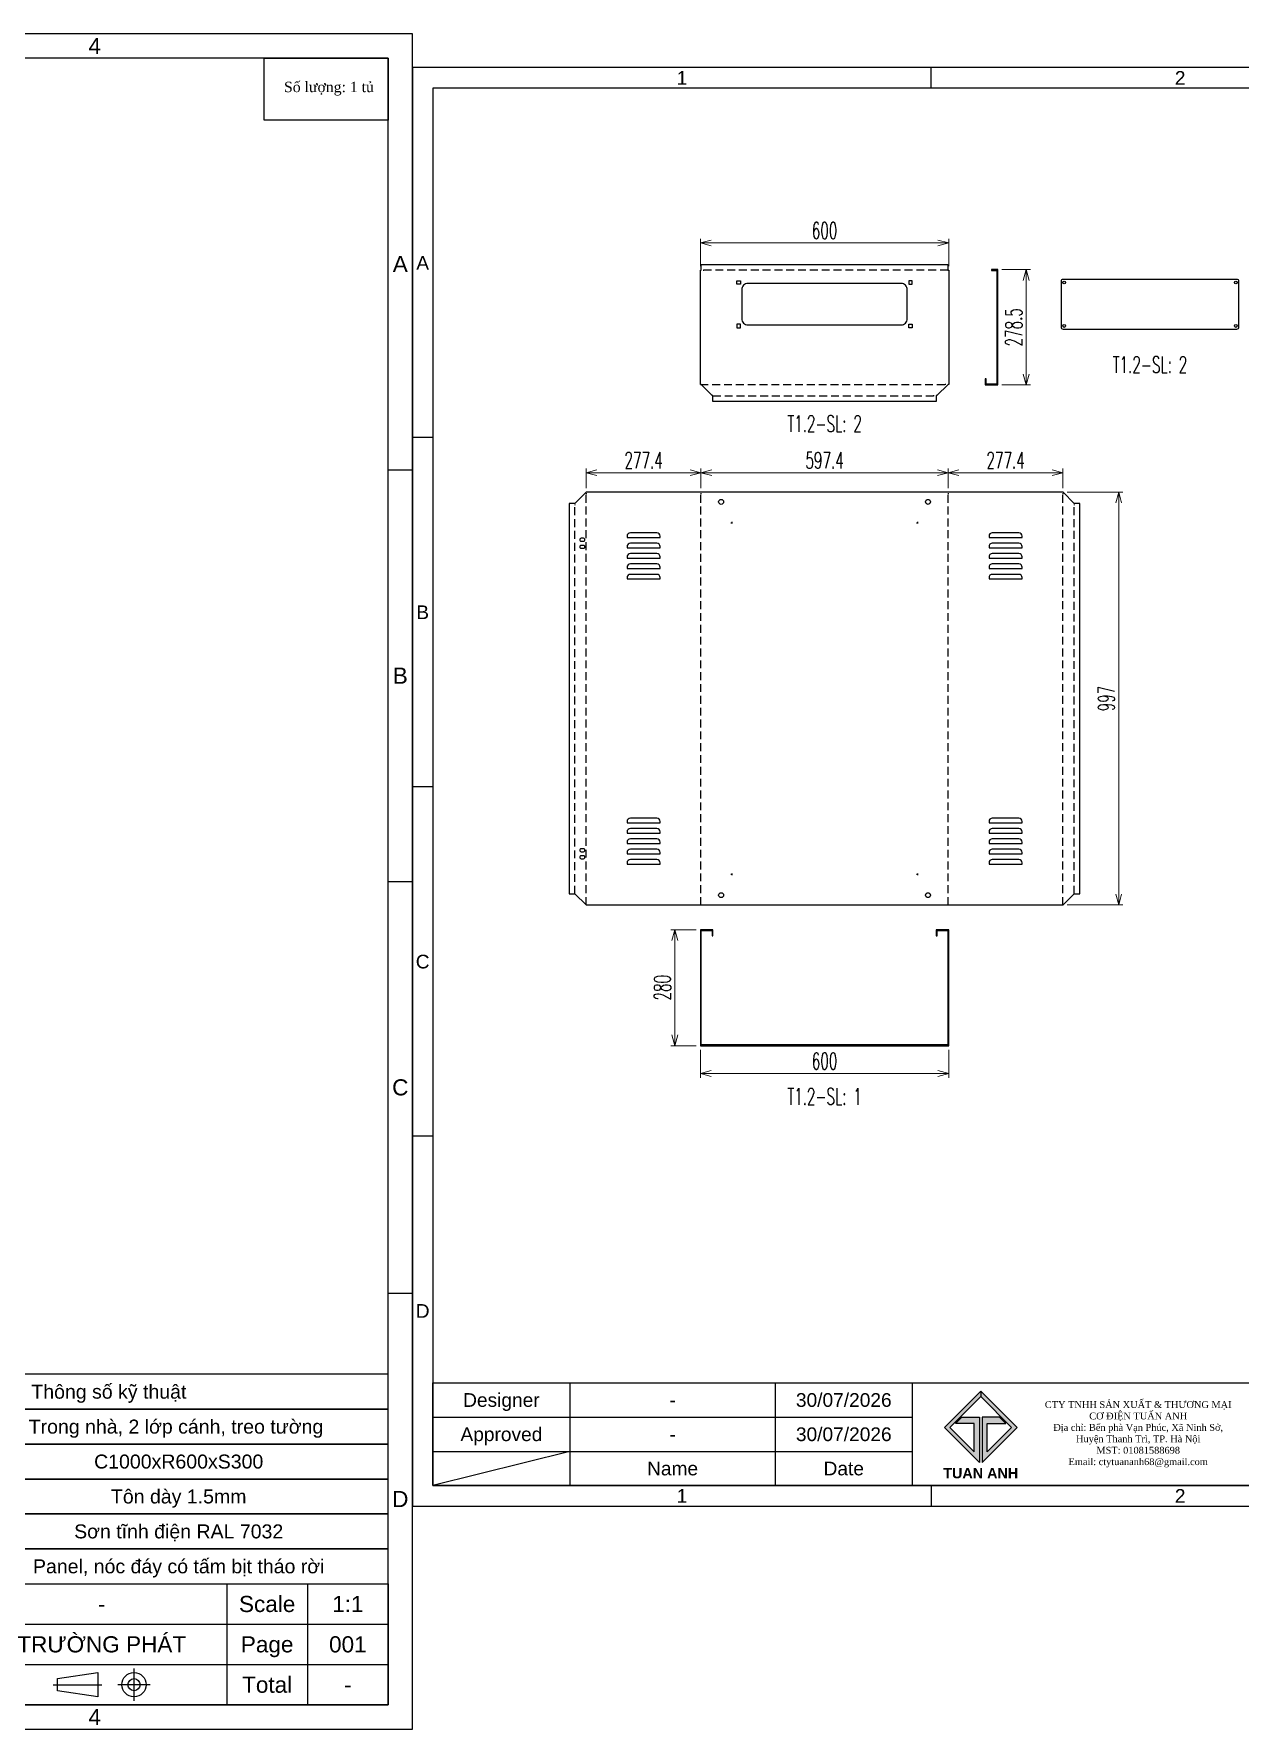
# Model space of a CAD drawing. Header units: millimetres. Extents: x 28713 to 59118, y -54378 to -19615.
# Drawn here: x 38750 to 41665, y -54378 to -50283 of the extents above; entities that cross this region are included whole.
import ezdxf
from ezdxf.enums import TextEntityAlignment as Align

# ---------------------------------------------------------------- set-up
doc = ezdxf.new("R2010")
doc.units = ezdxf.units.MM
doc.header["$LTSCALE"] = 3
doc.linetypes.add('HIDDEN', pattern=[9.525, 6.35, -3.175])
for name, color, linetype in [('1-EMC-ACESS', 4, 'Continuous'), ('@.HIDDEN', 8, 'HIDDEN'), ('@.TEXT', 7, 'Continuous'), ('@.VISIBLE', 7, 'Continuous')]:
    doc.layers.add(name, color=color, linetype=linetype)
doc.styles.add('Ann_w01', font='romans.shx', dxfattribs={"width": 0.6, "bigfont": 'chineset.shx'})
doc.styles.add('Arial', font='arial.ttf')
doc.dimstyles.new('Dim 01_SC20', dxfattribs={"dimscale": 20, "dimtxt": 2, "dimasz": 1.3, "dimexe": 0.5, "dimexo": 0.5, "dimgap": 0.5, "dimtad": 1, "dimdec": 1, "dimzin": 12, "dimdsep": 46, "dimtxsty": 'Ann_w01', "dimblk": 'OPEN30', "dimcen": 1.5, "dimclrd": 6, "dimclre": 6, "dimclrt": 3, "dimadec": 1, "dimazin": 3, "dimtm": 1e-09, "dimtfac": 1, "dimtdec": 1, "dimtix": 1, "dimtmove": 0, "dimatfit": 3, "dimldrblk": 'OPEN30', "dimfxl": 1, "dimtolj": 1, "dimlwd": 20, "dimlwe": 20, "dimarcsym": 0})

# ---------------------------------------------------------------- blocks, each defined once
blk = doc.blocks.new('Standard ISO')
at = {"color": 6}
for p, q in [((-6, 0), (0, 0)), ((6, 0), (2, 0)), ((4, -2), (4, 2))]:
    blk.add_line(p, q, dxfattribs=at)
blk.add_lwpolyline([(-0.5, 1.5), (-0.5, -1.5), (-5.5, -0.75), (-5.5, 0.75), (-0.5, 1.5)])
for radius in [1.5, 0.75]:
    blk.add_circle((4, 0), radius)
blk = doc.blocks.new('A$C4dbb82d6')
at = {"layer": '@.VISIBLE'}
h = blk.add_hatch(color=30, dxfattribs=at)
h.dxf.hatch_style = 1
h.paths.add_polyline_path([(0.21, 4.97), (3.62, 1.56), (3.62, 5.97), (1.92, 5.97), (1.3, 5.35), (3.12, 5.35), (3.12, 2.59), (0.74, 4.97), (3.75, 7.98), (3.75, 8.51)])
h = blk.add_hatch(color=150, dxfattribs=at)
h.dxf.hatch_style = 1
h.paths.add_polyline_path([(6.76, 4.97), (4.37, 2.59), (4.37, 5.35), (6.2, 5.35), (5.58, 5.97), (3.88, 5.97), (3.88, 1.56), (7.29, 4.97), (3.75, 8.51), (3.75, 7.98)])
at = {"layer": '@.VISIBLE', "color": 30}
blk.add_lwpolyline([(3.62, 5.97), (3.62, 1.56), (0.21, 4.97), (3.75, 8.51), (3.75, 7.98), (0.74, 4.97), (3.12, 2.59), (3.12, 5.35), (1.3, 5.35), (1.92, 5.97)], close=True, dxfattribs=at)
at = {"layer": '@.VISIBLE', "color": 150}
blk.add_lwpolyline([(3.88, 5.97), (3.88, 1.56), (7.29, 4.97), (3.75, 8.51), (3.75, 7.98), (6.76, 4.97), (4.37, 2.59), (4.37, 5.35), (6.2, 5.35), (5.58, 5.97)], close=True, dxfattribs=at)
at = {"layer": '@.VISIBLE', "color": 30, "insert": (3.75, 0.51), "char_height": 1, "attachment_point": 5, "style": 'Ann_w01'}
blk.add_mtext_dynamic_manual_height_columns('{\\fArial|b1|i0|c0|p34;\\W1;TUAN ANH}', width=7.5, gutter_width=49.6, heights=[0], dxfattribs=at)
blk = doc.blocks.new('KHUNG BAN VE (Made by Tung)')
at = {"layer": '@.VISIBLE', "color": 8}
for p, q in [((75.75, 207), (75.75, 210)), ((148.5, 207), (148.5, 210)), ((221.25, 207), (221.25, 210)), ((3, 156), (0, 156)), ((294, 156), (297, 156)), ((3, 105), (0, 105)), ((294, 105), (297, 105)), ((3, 54), (0, 54)), ((294, 54), (297, 54)), ((23, 18), (23, 3)), ((53, 18), (53, 3)), ((73, 18), (73, 3)), ((123, 18), (123, 3)), ((223, 18), (223, 3)), ((243, 18), (243, 3)), ((274, 18), (274, 3)), ((284, 18), (284, 3)), ((3, 13), (73, 13)), ((123, 13), (294, 13)), ((3, 8), (73, 8)), ((23, 8), (3, 3)), ((223, 8), (294, 8)), ((75.75, 3), (75.75, 0)), ((148.5, 3), (148.5, 0)), ((221.25, 3), (221.25, 0))]:
    blk.add_line(p, q, dxfattribs=at)
for points in [[(0, 0), (297, 0), (297, 210), (0, 210)], [(3, 3), (294, 3), (294, 207), (3, 207)], [(3, 18), (294, 18), (294, 3), (3, 3)]]:
    blk.add_lwpolyline(points, close=True, dxfattribs=at)
at = {"xscale": 1.5, "yscale": 1.5, "zscale": 1.5}
blk.add_blockref('A$C4dbb82d6', (77.375, 4.041), dxfattribs=at)
blk.add_blockref('Standard ISO', (258.5, 5.5))
at = {"layer": '@.TEXT', "color": 1, "style": 'Arial'}
for s, p in [('1', (39.375, 208.5)), ('2', (112.125, 208.5)), ('3', (184.875, 208.5)), ('4', (257.625, 208.5)), ('A', (1.5, 181.5)), ('A', (295.5, 181.5)), ('B', (1.5, 130.5)), ('B', (295.5, 130.5)), ('C', (1.5, 79.5)), ('C', (295.5, 79.5)), ('D', (1.5, 28.5)), ('D', (295.5, 28.5)), ('30/07/2026', (63, 15.5)), ('30/07/2026', (63, 10.5)), ('1', (39.375, 1.5)), ('2', (112.125, 1.5)), ('3', (184.875, 1.5)), ('4', (257.625, 1.5))]:
    blk.add_text(s, height=2, dxfattribs=at).set_placement(p, align=Align.MIDDLE_CENTER)
at = {"layer": '@.TEXT', "color": 2, "style": 'Arial'}
for s, p in [('Designer', (13, 15.5)), ('DRAWING NAME', (173, 15.5)), ('Project', (233, 15.5)), ('Scale', (279, 15.5)), ('Approved', (13, 10.5)), ('Customer', (233, 10.5)), ('Page', (279, 10.5)), ('Name', (38, 5.5)), ('Date', (63, 5.5)), ('Standard', (233, 5.5)), ('Total', (279, 5.5))]:
    blk.add_text(s, height=2, dxfattribs=at).set_placement(p, align=Align.MIDDLE_CENTER)
at = {"layer": '@.TEXT', "color": 1, "style": 'Arial'}
for tag, height, p in [('DESIGNER_NAME', 2, (38, 15.5)), ('PROJECT_CODE', 2, (258.5, 15.5)), ('SCALE', 2, (289, 15.5)), ('APPROVED_NAME', 2, (38, 10.5)), ('CUSTOMER_NAME', 2, (258.5, 10.5)), ('PAGE', 2, (289, 10.5)), ('DRAWING_NAME', 4, (173, 8)), ('TOTAL', 2, (289, 5.5))]:
    blk.add_attdef(tag, text='', height=height, dxfattribs=at).set_placement(p, align=Align.MIDDLE_CENTER)
at = {"layer": '@.VISIBLE', "color": 30, "insert": (106, 10.5), "char_height": 1, "attachment_point": 5, "style": 'Ann_w01'}
blk.add_mtext_dynamic_manual_height_columns('{\\fTimes New Roman|b0|i0|c0|p18;\\W1;CTY TNHH SẢN XUẤT & THƯƠNG MẠI CƠ ĐIỆN TUẤN ANH\\PĐịa chỉ: Bến phà Vạn Phúc, Xã Ninh Sở, Huyện Thanh Trì, TP. Hà Nội\\PMST: 01081588698\\PEmail: ctytuananh68@gmail.com}', width=28.70976, gutter_width=99.197, heights=[0], dxfattribs=at)
blk = doc.blocks.new('Bảng thông số (Made by Tung)')
at = {"color": 8}
for points in [[(-80, 25), (0, 25), (0, 30), (-80, 30)], [(-80, 20), (-60, 20), (-60, 25), (-80, 25)], [(-60, 20), (0, 20), (0, 25), (-60, 25)], [(-80, 15), (-60, 15), (-60, 20), (-80, 20)], [(-60, 15), (0, 15), (0, 20), (-60, 20)], [(-80, 10), (-60, 10), (-60, 15), (-80, 15)], [(-60, 10), (0, 10), (0, 15), (-60, 15)], [(-80, 5), (-60, 5), (-60, 10), (-80, 10)], [(-60, 5), (0, 5), (0, 10), (-60, 10)], [(-80, 0), (-60, 0), (-60, 5), (-80, 5)], [(-60, 0), (0, 0), (0, 5), (-60, 5)]]:
    blk.add_lwpolyline(points, close=True, dxfattribs=at)
at = {"color": 4, "style": 'Arial'}
for tag, p in [('FORM', (-30, 22.5)), ('SIZE', (-30, 17.5)), ('MATERIAL', (-30, 12.5)), ('PAINTING', (-30, 7.5)), ('ASSEMBLY', (-30, 2.5))]:
    blk.add_attdef(tag, text='', height=2, dxfattribs=at).set_placement(p, align=Align.MIDDLE_CENTER)
at = {"layer": '@.TEXT', "color": 1, "style": 'Arial'}
blk.add_text('Thông số kỹ thuật', height=2, dxfattribs=at).set_placement((-40, 27.5), align=Align.MIDDLE_CENTER)
at = {"layer": '@.TEXT', "color": 2, "style": 'Arial'}
for s, p in [('Chủng loại', (-70, 22.5)), ('Kích thước', (-70, 17.5)), ('Vật liệu', (-70, 12.5)), ('Màu sơn', (-70, 7.5)), ('Lắp đặt', (-70, 2.5))]:
    blk.add_text(s, height=2, dxfattribs=at).set_placement(p, align=Align.MIDDLE_CENTER)
blk = doc.blocks.new('_Open30')
at = {"color": 0, "linetype": 'ByBlock', "lineweight": -2}
for p, q in [((-1, 0.27), (0, 0)), ((0, 0), (-1, -0.27)), ((0, 0), (-1, 0))]:
    blk.add_line(p, q, dxfattribs=at)
blk = doc.blocks.new('*D63')
at = {"layer": '@.VISIBLE', "color": 6, "lineweight": 20, "transparency": 16777216}
for p, q in [((40361.1, -52737), (40361.1, -52804.3)), ((40961.1, -52737), (40961.1, -52804.3)), ((40387.1, -52794.3), (40935.1, -52794.3))]:
    blk.add_line(p, q, dxfattribs=at)
at = {"layer": 'Defpoints', "color": 0, "transparency": 16777216}
for p in [(40361.1, -52727), (40961.1, -52727), (40961.1, -52794.3)]:
    blk.add_point(p, dxfattribs=at)
at = {"layer": '@.VISIBLE', "color": 6, "lineweight": 20, "transparency": 16777216, "xscale": 26, "yscale": 26, "zscale": 26, "rotation": 180}
blk.add_blockref('_Open30', (40361.1, -52794.3), dxfattribs=at)
at = {"layer": '@.VISIBLE', "color": 6, "lineweight": 20, "transparency": 16777216, "xscale": 26, "yscale": 26, "zscale": 26}
blk.add_blockref('_Open30', (40961.1, -52794.3), dxfattribs=at)
at = {"layer": '@.VISIBLE', "color": 3, "transparency": 16777216, "insert": (40661.1, -52764.3), "char_height": 40, "attachment_point": 5, "style": 'Ann_w01'}
blk.add_mtext('\\A1;600', dxfattribs=at)
blk = doc.blocks.new('*D54')
at = {"layer": '@.VISIBLE', "color": 6, "lineweight": 20, "transparency": 16777216}
for p, q in [((40351.1, -52447), (40289.3, -52447)), ((40299.3, -52701), (40299.3, -52473)), ((40351.1, -52727), (40289.3, -52727))]:
    blk.add_line(p, q, dxfattribs=at)
at = {"layer": 'Defpoints', "color": 0, "transparency": 16777216}
for p in [(40299.3, -52447), (40361.1, -52447), (40361.1, -52727)]:
    blk.add_point(p, dxfattribs=at)
at = {"layer": '@.VISIBLE', "color": 6, "lineweight": 20, "transparency": 16777216, "xscale": 26, "yscale": 26, "zscale": 26}
for p, rotation in [((40299.3, -52447), 90), ((40299.3, -52727), 270)]:
    blk.add_blockref('_Open30', p, dxfattribs=dict(at, rotation=rotation))
at = {"layer": '@.VISIBLE', "color": 3, "transparency": 16777216, "insert": (40269.3, -52587), "char_height": 40, "attachment_point": 5, "rotation": 90, "style": 'Ann_w01'}
blk.add_mtext('\\A1;280', dxfattribs=at)
blk = doc.blocks.new('*D55')
at = {"layer": '@.VISIBLE', "color": 6, "lineweight": 20, "transparency": 16777216}
for p, q in [((41247.4, -51389.9), (41381.9, -51389.9)), ((41371.9, -52360.9), (41371.9, -51415.9)), ((41247.4, -52386.9), (41381.9, -52386.9))]:
    blk.add_line(p, q, dxfattribs=at)
at = {"layer": 'Defpoints', "color": 0, "transparency": 16777216}
for p in [(41237.4, -51389.9), (41371.9, -51389.9), (41237.4, -52386.9)]:
    blk.add_point(p, dxfattribs=at)
at = {"layer": '@.VISIBLE', "color": 6, "lineweight": 20, "transparency": 16777216, "xscale": 26, "yscale": 26, "zscale": 26}
for p, rotation in [((41371.9, -51389.9), 90), ((41371.9, -52386.9), 270)]:
    blk.add_blockref('_Open30', p, dxfattribs=dict(at, rotation=rotation))
at = {"layer": '@.VISIBLE', "color": 3, "transparency": 16777216, "insert": (41341.9, -51888.4), "char_height": 40, "attachment_point": 5, "rotation": 90, "style": 'Ann_w01'}
blk.add_mtext('\\A1;997', dxfattribs=at)
blk = doc.blocks.new('*D56')
at = {"layer": '@.VISIBLE', "color": 6, "lineweight": 20, "transparency": 16777216}
for p, q in [((40362.4, -51379.9), (40362.4, -51332.9)), ((40388.4, -51342.9), (40933.8, -51342.9)), ((40959.8, -51379.9), (40959.8, -51332.9))]:
    blk.add_line(p, q, dxfattribs=at)
at = {"layer": 'Defpoints', "color": 0, "transparency": 16777216}
for p in [(40959.8, -51342.9), (40362.4, -51389.9), (40959.8, -51389.9)]:
    blk.add_point(p, dxfattribs=at)
at = {"layer": '@.VISIBLE', "color": 6, "lineweight": 20, "transparency": 16777216, "xscale": 26, "yscale": 26, "zscale": 26, "rotation": 180}
blk.add_blockref('_Open30', (40362.4, -51342.9), dxfattribs=at)
at = {"layer": '@.VISIBLE', "color": 6, "lineweight": 20, "transparency": 16777216, "xscale": 26, "yscale": 26, "zscale": 26}
blk.add_blockref('_Open30', (40959.8, -51342.9), dxfattribs=at)
at = {"layer": '@.VISIBLE', "color": 3, "transparency": 16777216, "insert": (40661.1, -51312.9), "char_height": 40, "attachment_point": 5, "style": 'Ann_w01'}
blk.add_mtext('\\A1;597.4', dxfattribs=at)
blk = doc.blocks.new('*D57')
at = {"layer": '@.VISIBLE', "color": 6, "lineweight": 20, "transparency": 16777216}
for p, q in [((40959.8, -51379.9), (40959.8, -51332.9)), ((40985.8, -51342.9), (41211.2, -51342.9)), ((41237.2, -51379.9), (41237.2, -51332.9))]:
    blk.add_line(p, q, dxfattribs=at)
at = {"layer": 'Defpoints', "color": 0, "transparency": 16777216}
for p in [(41237.2, -51342.9), (40959.8, -51389.9), (41237.2, -51389.9)]:
    blk.add_point(p, dxfattribs=at)
at = {"layer": '@.VISIBLE', "color": 6, "lineweight": 20, "transparency": 16777216, "xscale": 26, "yscale": 26, "zscale": 26, "rotation": 180}
blk.add_blockref('_Open30', (40959.8, -51342.9), dxfattribs=at)
at = {"layer": '@.VISIBLE', "color": 6, "lineweight": 20, "transparency": 16777216, "xscale": 26, "yscale": 26, "zscale": 26}
blk.add_blockref('_Open30', (41237.2, -51342.9), dxfattribs=at)
at = {"layer": '@.VISIBLE', "color": 3, "transparency": 16777216, "insert": (41098.5, -51312.9), "char_height": 40, "attachment_point": 5, "style": 'Ann_w01'}
blk.add_mtext('\\A1;277.4', dxfattribs=at)
blk = doc.blocks.new('*D45')
at = {"layer": '@.VISIBLE', "color": 6, "lineweight": 20, "transparency": 16777216}
for p, q in [((40085, -51379.9), (40085, -51332.9)), ((40336.4, -51342.9), (40111, -51342.9)), ((40362.4, -51379.9), (40362.4, -51332.9))]:
    blk.add_line(p, q, dxfattribs=at)
at = {"layer": 'Defpoints', "color": 0, "transparency": 16777216}
for p in [(40085, -51342.9), (40085, -51389.9), (40362.4, -51389.9)]:
    blk.add_point(p, dxfattribs=at)
at = {"layer": '@.VISIBLE', "color": 6, "lineweight": 20, "transparency": 16777216, "xscale": 26, "yscale": 26, "zscale": 26, "rotation": 180}
blk.add_blockref('_Open30', (40085, -51342.9), dxfattribs=at)
at = {"layer": '@.VISIBLE', "color": 6, "lineweight": 20, "transparency": 16777216, "xscale": 26, "yscale": 26, "zscale": 26}
blk.add_blockref('_Open30', (40362.4, -51342.9), dxfattribs=at)
at = {"layer": '@.VISIBLE', "color": 3, "transparency": 16777216, "insert": (40223.7, -51312.9), "char_height": 40, "attachment_point": 5, "style": 'Ann_w01'}
blk.add_mtext('\\A1;277.4', dxfattribs=at)
blk = doc.blocks.new('*D58')
at = {"layer": '@.VISIBLE', "color": 6, "lineweight": 20, "transparency": 16777216}
for p, q in [((41089.5, -50852.4), (41158.4, -50852.4)), ((41148.4, -51104.9), (41148.4, -50878.4)), ((41089.5, -51130.9), (41158.4, -51130.9))]:
    blk.add_line(p, q, dxfattribs=at)
at = {"layer": 'Defpoints', "color": 0, "transparency": 16777216}
for p in [(41079.5, -50852.4), (41148.4, -50852.4), (41079.5, -51130.9)]:
    blk.add_point(p, dxfattribs=at)
at = {"layer": '@.VISIBLE', "color": 6, "lineweight": 20, "transparency": 16777216, "xscale": 26, "yscale": 26, "zscale": 26}
for p, rotation in [((41148.4, -50852.4), 90), ((41148.4, -51130.9), 270)]:
    blk.add_blockref('_Open30', p, dxfattribs=dict(at, rotation=rotation))
at = {"layer": '@.VISIBLE', "color": 3, "transparency": 16777216, "insert": (41118.4, -50991.6), "char_height": 40, "attachment_point": 5, "rotation": 90, "style": 'Ann_w01'}
blk.add_mtext('\\A1;278.5', dxfattribs=at)
blk = doc.blocks.new('*D59')
at = {"layer": '@.VISIBLE', "color": 6, "lineweight": 20, "transparency": 16777216}
for p, q in [((40361.1, -50843.7), (40361.1, -50777.9)), ((40961.1, -50843.7), (40961.1, -50777.9)), ((40387.1, -50787.9), (40935.1, -50787.9))]:
    blk.add_line(p, q, dxfattribs=at)
at = {"layer": 'Defpoints', "color": 0, "transparency": 16777216}
for p in [(40961.1, -50787.9), (40361.1, -50853.7), (40961.1, -50853.7)]:
    blk.add_point(p, dxfattribs=at)
at = {"layer": '@.VISIBLE', "color": 6, "lineweight": 20, "transparency": 16777216, "xscale": 26, "yscale": 26, "zscale": 26, "rotation": 180}
blk.add_blockref('_Open30', (40361.1, -50787.9), dxfattribs=at)
at = {"layer": '@.VISIBLE', "color": 6, "lineweight": 20, "transparency": 16777216, "xscale": 26, "yscale": 26, "zscale": 26}
blk.add_blockref('_Open30', (40961.1, -50787.9), dxfattribs=at)
at = {"layer": '@.VISIBLE', "color": 3, "transparency": 16777216, "insert": (40661.1, -50757.9), "char_height": 40, "attachment_point": 5, "style": 'Ann_w01'}
blk.add_mtext('\\A1;600', dxfattribs=at)

msp = doc.modelspace()

# ---------------------------------------------------------------- linework, layer by layer
msp.add_lwpolyline([(39306.46, -50341.42), (39606.47, -50341.42), (39606.47, -50491.4), (39306.46, -50491.4)], close=True)
at = {"color": 2}
for points in [[(40255.68, -51488.43), (40191.68, -51488.43, 0.4142136), (40183.68, -51496.43), (40183.68, -51499.43), (40263.68, -51499.43), (40263.68, -51496.43, 0.4142136)], [(40255.68, -51513.43), (40191.68, -51513.43, 0.4142136), (40183.68, -51521.43), (40183.68, -51524.43), (40263.68, -51524.43), (40263.68, -51521.43, 0.4142136)], [(41130.48, -51488.43), (41066.48, -51488.43, 0.4142136), (41058.48, -51496.43), (41058.48, -51499.43), (41138.48, -51499.43), (41138.48, -51496.43, 0.4142136)], [(41130.48, -51513.43), (41066.48, -51513.43, 0.4142136), (41058.48, -51521.43), (41058.48, -51524.43), (41138.48, -51524.43), (41138.48, -51521.43, 0.4142136)], [(40255.68, -51538.43), (40191.68, -51538.43, 0.4142136), (40183.68, -51546.43), (40183.68, -51549.43), (40263.68, -51549.43), (40263.68, -51546.43, 0.4142136)], [(41130.48, -51538.43), (41066.48, -51538.43, 0.4142136), (41058.48, -51546.43), (41058.48, -51549.43), (41138.48, -51549.43), (41138.48, -51546.43, 0.4142136)], [(40255.68, -51563.43), (40191.68, -51563.43, 0.4142136), (40183.68, -51571.43), (40183.68, -51574.43), (40263.68, -51574.43), (40263.68, -51571.43, 0.4142136)], [(40255.68, -51588.43), (40191.68, -51588.43, 0.4142136), (40183.68, -51596.43), (40183.68, -51599.43), (40263.68, -51599.43), (40263.68, -51596.43, 0.4142136)], [(41130.48, -51563.43), (41066.48, -51563.43, 0.4142136), (41058.48, -51571.43), (41058.48, -51574.43), (41138.48, -51574.43), (41138.48, -51571.43, 0.4142136)], [(41130.48, -51588.43), (41066.48, -51588.43, 0.4142136), (41058.48, -51596.43), (41058.48, -51599.43), (41138.48, -51599.43), (41138.48, -51596.43, 0.4142136)], [(40255.68, -52177.43), (40191.68, -52177.43, 0.4142136), (40183.68, -52185.43), (40183.68, -52188.43), (40263.68, -52188.43), (40263.68, -52185.43, 0.4142136)], [(40255.68, -52202.43), (40191.68, -52202.43, 0.4142136), (40183.68, -52210.43), (40183.68, -52213.43), (40263.68, -52213.43), (40263.68, -52210.43, 0.4142136)], [(41130.48, -52177.43), (41066.48, -52177.43, 0.4142136), (41058.48, -52185.43), (41058.48, -52188.43), (41138.48, -52188.43), (41138.48, -52185.43, 0.4142136)], [(41130.48, -52202.43), (41066.48, -52202.43, 0.4142136), (41058.48, -52210.43), (41058.48, -52213.43), (41138.48, -52213.43), (41138.48, -52210.43, 0.4142136)], [(40255.68, -52227.43), (40191.68, -52227.43, 0.4142136), (40183.68, -52235.43), (40183.68, -52238.43), (40263.68, -52238.43), (40263.68, -52235.43, 0.4142136)], [(41130.48, -52227.43), (41066.48, -52227.43, 0.4142136), (41058.48, -52235.43), (41058.48, -52238.43), (41138.48, -52238.43), (41138.48, -52235.43, 0.4142136)], [(40255.68, -52252.43), (40191.68, -52252.43, 0.4142136), (40183.68, -52260.43), (40183.68, -52263.43), (40263.68, -52263.43), (40263.68, -52260.43, 0.4142136)], [(40255.68, -52277.43), (40191.68, -52277.43, 0.4142136), (40183.68, -52285.43), (40183.68, -52288.43), (40263.68, -52288.43), (40263.68, -52285.43, 0.4142136)], [(41130.48, -52252.43), (41066.48, -52252.43, 0.4142136), (41058.48, -52260.43), (41058.48, -52263.43), (41138.48, -52263.43), (41138.48, -52260.43, 0.4142136)], [(41130.48, -52277.43), (41066.48, -52277.43, 0.4142136), (41058.48, -52285.43), (41058.48, -52288.43), (41138.48, -52288.43), (41138.48, -52285.43, 0.4142136)]]:
    msp.add_lwpolyline(points, format="xyb", close=True, dxfattribs=at)
at = {"layer": '@.HIDDEN'}
for p, q in [((40959.08, -50853.68), (40363.08, -50853.68)), ((40361.08, -51129.58), (40961.08, -51129.58)), ((40391.08, -51156.98), (40931.08, -51156.98)), ((40084.98, -52386.93), (40084.98, -51389.93)), ((40362.38, -52386.93), (40362.38, -51389.93)), ((40959.78, -52386.93), (40959.78, -51389.93)), ((41237.18, -52386.93), (41237.18, -51389.93)), ((40057.58, -52359.93), (40057.58, -51416.93)), ((41264.58, -52359.93), (41264.58, -51416.93))]:
    msp.add_line(p, q, dxfattribs=at)
at = {"layer": '@.VISIBLE'}
for p, q in [((40367.68, -50853.68), (40369.68, -50853.68)), ((40954.47, -50853.68), (40952.47, -50853.68)), ((40367.68, -51129.58), (40369.68, -51129.58)), ((40954.47, -51129.58), (40952.47, -51129.58)), ((40396.24, -51156.98), (40398.24, -51156.98)), ((40925.91, -51156.98), (40923.91, -51156.98)), ((40057.58, -51419.65), (40057.58, -51421.65)), ((40084.98, -51392.65), (40084.98, -51394.65)), ((40362.38, -51392.65), (40362.38, -51394.65)), ((40959.78, -51392.65), (40959.78, -51394.65)), ((41237.18, -51392.65), (41237.18, -51394.65)), ((41264.58, -51419.65), (41264.58, -51421.65)), ((40057.58, -52357.72), (40057.58, -52355.72)), ((41264.58, -52357.22), (41264.58, -52355.22)), ((40084.98, -52384.22), (40084.98, -52382.22)), ((40362.38, -52384.22), (40362.38, -52382.22)), ((40959.78, -52384.22), (40959.78, -52382.22)), ((41237.18, -52384.22), (41237.18, -52382.22))]:
    msp.add_line(p, q, dxfattribs=at)
at = {"layer": '@.VISIBLE', "color": 151}
for p, q in [((40434.58, -51463.93), (40438.58, -51463.93)), ((40883.58, -51463.93), (40887.58, -51463.93)), ((40434.58, -52312.93), (40438.58, -52312.93)), ((40883.58, -52312.93), (40887.58, -52312.93))]:
    msp.add_line(p, q, dxfattribs=at)
at = {"layer": '@.VISIBLE'}
for points in [[(40961.08, -51129.78), (40959.58, -51129.78), (40932.58, -51156.78), (40931.08, -51156.78), (40931.08, -51170.68), (40391.08, -51170.68), (40391.08, -51156.78), (40389.58, -51156.78), (40362.58, -51129.78), (40361.08, -51129.78), (40361.08, -50853.68), (40363.08, -50853.68), (40363.08, -50839.98), (40959.08, -50839.98), (40959.08, -50853.68), (40961.08, -50853.68)], [(41077.45, -50854.38), (41077.45, -51128.88), (41051.45, -51128.88), (41051.45, -51115.88), (41049.45, -51115.88), (41049.45, -51130.88), (41079.45, -51130.88), (41079.45, -50852.38), (41064.45, -50852.38), (41064.45, -50854.38)], [(40084.78, -52386.93), (41237.38, -52386.93), (41264.38, -52359.93), (41278.28, -52359.93), (41278.28, -51416.93), (41264.38, -51416.93), (41237.38, -51389.93), (40084.78, -51389.93), (40057.78, -51416.93), (40043.88, -51416.93), (40043.88, -52359.93), (40057.78, -52359.93)], [(40391.08, -52462.01), (40391.08, -52447.01), (40361.08, -52447.01), (40361.08, -52727.01), (40961.08, -52727.01), (40961.08, -52447.01), (40931.08, -52447.01), (40931.08, -52462.01), (40933.08, -52462.01), (40933.08, -52449.01), (40959.08, -52449.01), (40959.08, -52725.01), (40363.08, -52725.01), (40363.08, -52449.01), (40389.08, -52449.01), (40389.08, -52462.01)]]:
    msp.add_lwpolyline(points, close=True, dxfattribs=at)
at = {"layer": '@.VISIBLE', "color": 2}
for points in [[(40449.33, -50879.13), (40457.83, -50879.13), (40457.83, -50887.63), (40449.33, -50887.63)], [(40872.83, -50879.13), (40864.33, -50879.13), (40864.33, -50887.63), (40872.83, -50887.63)], [(40449.33, -50992.63), (40457.83, -50992.63), (40457.83, -50984.13), (40449.33, -50984.13)], [(40872.83, -50992.63), (40864.33, -50992.63), (40864.33, -50984.13), (40872.83, -50984.13)]]:
    msp.add_lwpolyline(points, close=True, dxfattribs=at)
msp.add_lwpolyline([(40476.08, -50985.88), (40846.08, -50985.88, 0.4142136), (40861.08, -50970.88), (40861.08, -50900.88, 0.4142136), (40846.08, -50885.88), (40476.08, -50885.88, 0.4142136), (40461.08, -50900.88), (40461.08, -50970.88, 0.4142136)], format="xyb", close=True, dxfattribs=at)
at = {"layer": '@.VISIBLE'}
for points in [[(41237.48, -50995.88), (41657.48, -50995.88, 0.4142136), (41662.48, -50990.88), (41662.48, -50880.88, 0.4142136), (41657.48, -50875.88), (41237.48, -50875.88, 0.4142136), (41232.48, -50880.88), (41232.48, -50990.88, 0.4142136)], [(40072.93, -51508.43), (40078.43, -51508.43, 0.4142136), (40081.93, -51504.93), (40081.93, -51504.93, 0.4142136), (40078.43, -51501.43), (40072.93, -51501.43, 0.4142136), (40069.43, -51504.93), (40069.43, -51504.93, 0.4142136)], [(40072.93, -51525.43), (40078.43, -51525.43, 0.4142136), (40081.93, -51521.93), (40081.93, -51521.93, 0.4142136), (40078.43, -51518.43), (40072.93, -51518.43, 0.4142136), (40069.43, -51521.93), (40069.43, -51521.93, 0.4142136)], [(40072.93, -52258.43), (40078.43, -52258.43, 0.4142136), (40081.93, -52254.93), (40081.93, -52254.93, 0.4142136), (40078.43, -52251.43), (40072.93, -52251.43, 0.4142136), (40069.43, -52254.93), (40069.43, -52254.93, 0.4142136)], [(40072.93, -52275.43), (40078.43, -52275.43, 0.4142136), (40081.93, -52271.93), (40081.93, -52271.93, 0.4142136), (40078.43, -52268.43), (40072.93, -52268.43, 0.4142136), (40069.43, -52271.93), (40069.43, -52271.93, 0.4142136)]]:
    msp.add_lwpolyline(points, format="xyb", close=True, dxfattribs=at)
at = {"layer": '@.VISIBLE', "color": 151}
for points in [[(40436.58, -51461.93), (40436.58, -51465.93)], [(40885.58, -51461.93), (40885.58, -51465.93)], [(40436.58, -52310.93), (40436.58, -52314.93)], [(40885.58, -52310.93), (40885.58, -52314.93)]]:
    msp.add_lwpolyline(points, dxfattribs=at)
at = {"layer": '@.VISIBLE'}
for centre, radius in [((41239.98, -50883.38), 3.5), ((41654.98, -50883.38), 3.5), ((41239.98, -50988.38), 3.5), ((41654.98, -50988.38), 3.5), ((40411.08, -51413.43), 6), ((40911.08, -51413.43), 6), ((40411.08, -52363.43), 6), ((40911.08, -52363.43), 6)]:
    msp.add_circle(centre, radius, dxfattribs=at)

# ---------------------------------------------------------------- block references
at = {"xscale": 16.875, "yscale": 16.875, "zscale": 16.875}
msp.add_blockref('Bảng thông số (Made by Tung)', (39606.47, -54026.92), dxfattribs=at).add_auto_attribs({'MATERIAL': 'Tôn dày 1.5mm', 'ASSEMBLY': 'Panel, nóc đáy có tấm bịt tháo rời', 'PAINTING': 'Sơn tĩnh điện RAL 7032', 'SIZE': 'C1000xR600xS300', 'FORM': 'Trong nhà, 2 lớp cánh, treo tường '})
at = {"layer": '@.VISIBLE'}
for p, xscale, yscale, zscale in [((33873.47, -54377.92), 19.5, 19.5, 19.5), ((39664.97, -53839.44), 16.54770070590336, 16.54770070590336, 16.54770070590336)]:
    msp.add_blockref('KHUNG BAN VE (Made by Tung)', p, dxfattribs=dict(at, xscale=xscale, yscale=yscale, zscale=zscale)).add_auto_attribs({'APPROVED_NAME': '-', 'DESIGNER_NAME': '-', 'TOTAL': '-', 'PAGE': '001', 'SCALE': '1:1', 'CUSTOMER_NAME': 'TRƯỜNG PHÁT', 'PROJECT_CODE': '-', 'DRAWING_NAME': 'TĐ - XLNT'})

# ---------------------------------------------------------------- texts
at = {"layer": '1-EMC-ACESS', "color": 1, "linetype": 'ByBlock', "lineweight": -2, "insert": (39463.38, -50398.41), "char_height": 25.2, "width": 385.9629, "attachment_point": 2, "style": 'Arial'}
msp.add_mtext('{\\fTimes New Roman|b0|i0|c163|p18;\\C7;Số lượng: 1 tủ   }', dxfattribs=at)
at = {"layer": '@.VISIBLE', "color": 1, "style": 'Ann_w01', "width": 0.6}
for s, p in [('T1.2-SL: 2', (41447.48, -51081.91)), ('T1.2-SL: 2', (40661.08, -51224.37)), ('T1.2-SL: 1', (40661.08, -52849.59))]:
    msp.add_text(s, height=40, dxfattribs=at).set_placement(p, align=Align.MIDDLE_CENTER)

# ---------------------------------------------------------------- dimensions: what is measured, and where the dimension line sits
at = {"layer": '@.VISIBLE'}
for base, p1, p2, picture, middle in [((40961.08, -50787.92), (40361.08, -50853.68), (40961.08, -50853.68), '*D59', (40661.08, -50757.92)), ((40959.78, -51342.85), (40362.38, -51389.93), (40959.78, -51389.93), '*D56', (40661.08, -51312.85)), ((40961.08, -52794.3), (40361.08, -52727.01), (40961.08, -52727.01), '*D63', (40661.08, -52764.3))]:
    dim = msp.add_linear_dim(base=base, p1=p1, p2=p2, dimstyle='Dim 01_SC20', dxfattribs=at)
    dim.commit()
    dim.dimension.update_dxf_attribs({"geometry": picture, "text_midpoint": middle})
for base, p1, p2, picture, middle in [((41148.39, -50852.38), (41079.45, -51130.88), (41079.45, -50852.38), '*D58', (41118.39, -50991.63)), ((41371.94, -51389.93), (41237.38, -52386.93), (41237.38, -51389.93), '*D55', (41341.94, -51888.43)), ((40299.25, -52447.01), (40361.08, -52727.01), (40361.08, -52447.01), '*D54', (40269.25, -52587.01))]:
    dim = msp.add_linear_dim(base=base, p1=p1, p2=p2, angle=90, dimstyle='Dim 01_SC20', dxfattribs=at)
    dim.commit()
    dim.dimension.update_dxf_attribs({"geometry": picture, "text_midpoint": middle})
dim = msp.add_linear_dim(base=(40084.98, -51342.85), p1=(40362.38, -51389.93), p2=(40084.98, -51389.93), angle=180, dimstyle='Dim 01_SC20', override={"dimtmove": 1}, dxfattribs=at)
dim.commit()
dim.dimension.update_dxf_attribs({"geometry": '*D45', "text_midpoint": (40223.68, -51312.85)})
dim = msp.add_linear_dim(base=(41237.18, -51342.85), p1=(40959.78, -51389.93), p2=(41237.18, -51389.93), dimstyle='Dim 01_SC20', override={"dimtmove": 1}, dxfattribs=at)
dim.commit()
dim.dimension.update_dxf_attribs({"geometry": '*D57', "text_midpoint": (41098.48, -51312.85)})

doc.saveas('drawing.dxf')
